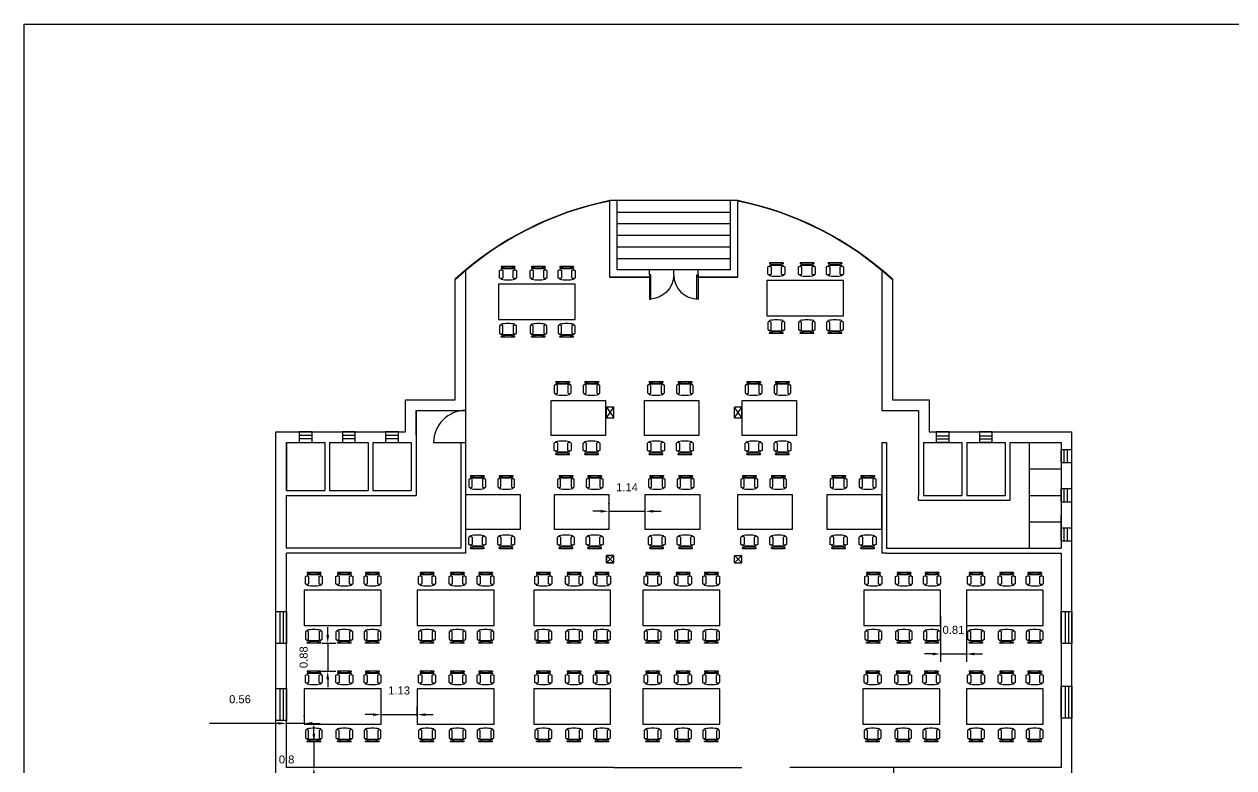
# Model space of a CAD drawing. Header units: millimetres. Extents: x 8996.5 to 9094.2, y 3476.8 to 3533.3.
# Drawn here: x 8996.48 to 9034.27, y 3510.11 to 3533.33 of the extents above; entities that cross this region are included whole.
import ezdxf

# ---------------------------------------------------------------- set-up
doc = ezdxf.new("R2010")
doc.units = ezdxf.units.MM
doc.layers.add('bulb', color=21, linetype='Continuous')
doc.styles.get("Standard").update_dxf_attribs({"font": 'arial.ttf'})
doc.dimstyles.new('ISO-25', dxfattribs={"dimtxt": 0.25, "dimasz": 0.25, "dimexe": 0.25, "dimexo": 0.25, "dimtad": 3, "dimtoh": 1, "dimdsep": 46, "dimtxsty": 'Standard', "dimcen": 2.5, "dimadec": 0, "dimazin": 0, "dimtfac": 1, "dimtmove": 0, "dimatfit": 3, "dimfxl": 1, "dimarcsym": 0})

# ---------------------------------------------------------------- blocks, each defined once
blk = doc.blocks.new('*U2')
for p, q in [((0, 0), (0, -6)), ((30, 0), (30, -6))]:
    blk.add_line(p, q)
blk.add_lwpolyline([(0, 0), (0, 30), (1.75, 30), (1.75, 0)], close=True)
blk.add_arc((0, 0), 30, 0, 90)
blk = doc.blocks.new('Chair - Desk')
at = {"linetype": 'Continuous'}
for p, q in [((-8.5, 0), (-8.5, -1)), ((-8.5, 0), (8.5, 0)), ((8.5, 0), (8.5, -1)), ((-10.5, -5), (-10.5, -14)), ((-8.5, -3), (-8.5, -4)), ((-8.5, -3), (8.5, -3)), ((-8.5, -15), (-8.5, -16)), ((-6.5, -14), (-6.5, -5)), ((-2, -3), (-2, -1.9355)), ((2, -1.9576), (2, -3)), ((6.5, -5), (6.5, -14)), ((8.5, -3), (8.5, -4)), ((8.5, -15), (8.5, -16)), ((10.5, -14), (10.5, -5))]:
    blk.add_line(p, q, dxfattribs=at)
for centre, radius, start, end in [((-8.5, -6.5), 2.5, 36.8699, 143.1301), ((-8.5, -12.5), 2.5, 216.8699, 323.1301), ((0, 34.625), 36.625, 256.5803, 283.4197), ((8.5, -6.5), 2.5, 36.8699, 143.1301), ((8.5, -12.5), 2.5, 216.8699, 323.1301), ((0, 19.625), 36.625, 256.5803, 283.4197)]:
    blk.add_arc(centre, radius, start, end, dxfattribs=at)
blk = doc.blocks.new('*D18')
at = {"layer": 'bulb', "color": 0, "lineweight": -2, "transparency": 16777216}
for p, q in [((9007.378, 3511.768), (9007.128, 3511.768)), ((9007.628, 3511.721), (9007.628, 3512.018)), ((9007.628, 3511.768), (9008.761, 3511.768)), ((9008.761, 3511.721), (9008.761, 3512.018)), ((9009.011, 3511.768), (9009.261, 3511.768))]:
    blk.add_line(p, q, dxfattribs=at)
at = {"layer": 'bulb', "color": 0, "transparency": 16777216}
for points in [[(9007.378, 3511.809), (9007.378, 3511.726), (9007.628, 3511.768)], [(9009.011, 3511.809), (9009.011, 3511.726), (9008.761, 3511.768)]]:
    blk.add_solid(points, dxfattribs=at)
at = {"layer": 'Defpoints', "color": 0, "transparency": 16777216}
for p in [(9008.761, 3511.768), (9007.628, 3511.471), (9008.761, 3511.471)]:
    blk.add_point(p, dxfattribs=at)
at = {"layer": 'bulb', "color": 0, "transparency": 16777216, "insert": (9008.194, 3512.521), "char_height": 0.25, "attachment_point": 5}
blk.add_mtext('1.13', dxfattribs=at)
blk = doc.blocks.new('*D19')
at = {"layer": 'bulb', "color": 0, "lineweight": -2, "transparency": 16777216}
for p, q in [((9005.963, 3514.25), (9005.963, 3514.5)), ((9005.78, 3514), (9006.213, 3514)), ((9005.963, 3514), (9005.963, 3513.123)), ((9005.78, 3513.123), (9006.213, 3513.123)), ((9005.963, 3512.873), (9005.963, 3512.623))]:
    blk.add_line(p, q, dxfattribs=at)
at = {"layer": 'bulb', "color": 0, "transparency": 16777216}
for points in [[(9005.922, 3514.25), (9006.005, 3514.25), (9005.963, 3514)], [(9005.922, 3512.873), (9006.005, 3512.873), (9005.963, 3513.123)]]:
    blk.add_solid(points, dxfattribs=at)
at = {"layer": 'Defpoints', "color": 0, "transparency": 16777216}
for p in [(9005.53, 3514), (9005.53, 3513.123), (9005.963, 3513.123)]:
    blk.add_point(p, dxfattribs=at)
at = {"layer": 'bulb', "color": 0, "transparency": 16777216, "insert": (9005.211, 3513.561), "char_height": 0.25, "attachment_point": 5, "rotation": 90}
blk.add_mtext('0.88', dxfattribs=at)
blk = doc.blocks.new('*D20')
at = {"layer": 'bulb', "color": 0, "lineweight": -2, "transparency": 16777216}
for p, q in [((9005.531, 3511.169), (9005.531, 3511.419)), ((9005.531, 3510.919), (9005.531, 3510.115)), ((9005.78, 3510.919), (9005.781, 3510.919)), ((9005.531, 3509.865), (9005.531, 3509.615)), ((9005.78, 3510.115), (9005.781, 3510.115)), ((9005.531, 3509.615), (9004.45, 3509.615))]:
    blk.add_line(p, q, dxfattribs=at)
at = {"layer": 'bulb', "color": 0, "transparency": 16777216}
for points in [[(9005.489, 3511.169), (9005.573, 3511.169), (9005.531, 3510.919)], [(9005.489, 3509.865), (9005.573, 3509.865), (9005.531, 3510.115)]]:
    blk.add_solid(points, dxfattribs=at)
at = {"layer": 'Defpoints', "color": 0, "transparency": 16777216}
for p in [(9005.53, 3510.919), (9005.53, 3510.115), (9005.531, 3510.115)]:
    blk.add_point(p, dxfattribs=at)
at = {"layer": 'bulb', "color": 0, "transparency": 16777216, "insert": (9004.678, 3510.367), "char_height": 0.25, "attachment_point": 5}
blk.add_mtext('0.8', dxfattribs=at)
blk = doc.blocks.new('*D21')
at = {"layer": 'bulb', "color": 0, "lineweight": -2, "transparency": 16777216}
for p, q in [((9004.672, 3511.721), (9004.672, 3511.745)), ((9005.228, 3511.721), (9005.228, 3511.745)), ((9004.422, 3511.495), (9002.272, 3511.495)), ((9005.228, 3511.495), (9004.672, 3511.495)), ((9005.478, 3511.495), (9005.728, 3511.495))]:
    blk.add_line(p, q, dxfattribs=at)
at = {"layer": 'bulb', "color": 0, "transparency": 16777216}
for points in [[(9004.422, 3511.537), (9004.422, 3511.453), (9004.672, 3511.495)], [(9005.478, 3511.537), (9005.478, 3511.453), (9005.228, 3511.495)]]:
    blk.add_solid(points, dxfattribs=at)
at = {"layer": 'Defpoints', "color": 0, "transparency": 16777216}
for p in [(9004.672, 3511.495), (9004.672, 3511.471), (9005.228, 3511.471)]:
    blk.add_point(p, dxfattribs=at)
at = {"layer": 'bulb', "color": 0, "transparency": 16777216, "insert": (9003.222, 3512.248), "char_height": 0.25, "attachment_point": 5}
blk.add_mtext('0.56', dxfattribs=at)
blk = doc.blocks.new('*D22')
at = {"layer": 'bulb', "color": 0, "lineweight": -2, "transparency": 16777216}
for p, q in [((9014.742, 3518.346), (9014.742, 3518.368)), ((9015.883, 3518.346), (9015.883, 3518.368)), ((9014.492, 3518.118), (9014.242, 3518.118)), ((9014.742, 3518.118), (9015.883, 3518.118)), ((9016.133, 3518.118), (9016.383, 3518.118))]:
    blk.add_line(p, q, dxfattribs=at)
at = {"layer": 'bulb', "color": 0, "transparency": 16777216}
for points in [[(9014.492, 3518.159), (9014.492, 3518.076), (9014.742, 3518.118)], [(9016.133, 3518.159), (9016.133, 3518.076), (9015.883, 3518.118)]]:
    blk.add_solid(points, dxfattribs=at)
at = {"layer": 'Defpoints', "color": 0, "transparency": 16777216}
for p in [(9014.742, 3518.096), (9015.883, 3518.118), (9015.883, 3518.096)]:
    blk.add_point(p, dxfattribs=at)
at = {"layer": 'bulb', "color": 0, "transparency": 16777216, "insert": (9015.312, 3518.868), "char_height": 0.25, "attachment_point": 5}
blk.add_mtext('1.14', dxfattribs=at)
blk = doc.blocks.new('*D26')
at = {"layer": 'bulb', "color": 0, "lineweight": -2, "transparency": 16777216}
for p, q in [((9025.105, 3514.852), (9025.105, 3513.412)), ((9025.914, 3514.852), (9025.914, 3513.412)), ((9024.855, 3513.662), (9024.605, 3513.662)), ((9025.105, 3513.662), (9025.914, 3513.662)), ((9026.164, 3513.662), (9026.414, 3513.662))]:
    blk.add_line(p, q, dxfattribs=at)
at = {"layer": 'bulb', "color": 0, "transparency": 16777216}
for points in [[(9024.855, 3513.703), (9024.855, 3513.62), (9025.105, 3513.662)], [(9026.164, 3513.703), (9026.164, 3513.62), (9025.914, 3513.662)]]:
    blk.add_solid(points, dxfattribs=at)
at = {"layer": 'Defpoints', "color": 0, "transparency": 16777216}
for p in [(9025.105, 3515.102), (9025.914, 3515.102), (9025.914, 3513.662)]:
    blk.add_point(p, dxfattribs=at)
at = {"layer": 'bulb', "color": 0, "transparency": 16777216, "insert": (9025.509, 3514.414), "char_height": 0.25, "attachment_point": 5}
blk.add_mtext('0.81', dxfattribs=at)

msp = doc.modelspace()

# ---------------------------------------------------------------- linework, layer by layer
for p, q in [((9014.772, 3525.426), (9014.772, 3527.817)), ((9015.002, 3525.656), (9015.002, 3527.817)), ((9018.542, 3525.656), (9018.542, 3527.817)), ((9018.772, 3525.426), (9018.772, 3527.817)), ((9009.942, 3521.595), (9009.942, 3525.364)), ((9010.272, 3521.265), (9010.272, 3525.637)), ((9014.772, 3525.426), (9016.054, 3525.426)), ((9016.054, 3525.426), (9014.772, 3525.426)), ((9016.01, 3525.656), (9015.002, 3525.656)), ((9016.768, 3525.426), (9016.776, 3525.426)), ((9016.776, 3525.426), (9016.768, 3525.426)), ((9017.489, 3525.426), (9018.772, 3525.426)), ((9018.772, 3525.426), (9017.489, 3525.426)), ((9018.542, 3525.656), (9017.534, 3525.656)), ((9022.075, 3525.32), (9019.675, 3525.32)), ((9019.675, 3525.32), (9019.675, 3524.22)), ((9022.075, 3524.22), (9022.075, 3525.32)), ((9023.272, 3525.637), (9023.272, 3521.265)), ((9023.602, 3525.364), (9023.602, 3521.595)), ((9013.693, 3525.207), (9011.293, 3525.207)), ((9011.293, 3525.207), (9011.293, 3524.107)), ((9013.693, 3524.107), (9013.693, 3525.207)), ((9019.675, 3524.22), (9022.075, 3524.22)), ((9011.293, 3524.107), (9013.693, 3524.107)), ((9008.392, 3520.595), (9008.392, 3521.595)), ((9008.392, 3521.595), (9009.942, 3521.595)), ((9012.942, 3521.581), (9014.642, 3521.581)), ((9012.942, 3520.481), (9012.942, 3521.581)), ((9014.642, 3521.581), (9014.642, 3520.481)), ((9015.857, 3521.581), (9017.557, 3521.581)), ((9015.857, 3520.481), (9015.857, 3521.581)), ((9017.557, 3521.581), (9017.557, 3520.481)), ((9018.906, 3521.581), (9020.606, 3521.581)), ((9018.906, 3520.481), (9018.906, 3521.581)), ((9020.606, 3521.581), (9020.606, 3520.481)), ((9023.602, 3521.595), (9024.752, 3521.595)), ((9024.752, 3521.595), (9024.752, 3520.595)), ((9008.722, 3521.265), (9008.722, 3518.615)), ((9008.722, 3520.495), (9008.722, 3521.265)), ((9008.722, 3521.265), (9010.272, 3521.265)), ((9010.272, 3521.265), (9010.272, 3521.495)), ((9010.272, 3520.265), (9010.272, 3521.265)), ((9023.272, 3521.265), (9024.422, 3521.265)), ((9024.422, 3521.265), (9024.422, 3520.265)), ((9004.342, 3488.865), (9004.342, 3520.595)), ((9004.342, 3520.595), (9008.392, 3520.595)), ((9014.642, 3520.481), (9012.942, 3520.481)), ((9017.557, 3520.481), (9015.857, 3520.481)), ((9020.606, 3520.481), (9018.906, 3520.481)), ((9024.752, 3520.595), (9029.202, 3520.595)), ((9029.202, 3488.865), (9029.202, 3520.595)), ((9004.672, 3518.765), (9004.672, 3520.265)), ((9004.672, 3520.265), (9004.672, 3518.765)), ((9004.672, 3520.265), (9005.872, 3520.265)), ((9005.872, 3520.265), (9005.872, 3518.765)), ((9006.022, 3520.265), (9006.022, 3518.765)), ((9006.022, 3520.265), (9007.222, 3520.265)), ((9007.222, 3520.265), (9007.222, 3518.765)), ((9007.372, 3520.265), (9007.372, 3518.765)), ((9007.372, 3520.265), (9008.572, 3520.265)), ((9008.572, 3520.265), (9008.572, 3518.765)), ((9009.272, 3520.265), (9010.272, 3520.265)), ((9010.122, 3520.265), (9010.272, 3520.265)), ((9010.122, 3520.265), (9010.122, 3516.965)), ((9010.272, 3516.815), (9010.272, 3520.265)), ((9023.272, 3520.265), (9023.272, 3516.815)), ((9023.272, 3520.265), (9023.422, 3520.265)), ((9023.422, 3520.265), (9023.422, 3517.265)), ((9024.422, 3520.265), (9024.422, 3518.615)), ((9024.572, 3520.265), (9024.572, 3518.615)), ((9024.572, 3520.265), (9024.652, 3520.265)), ((9024.652, 3520.265), (9025.772, 3520.265)), ((9025.772, 3520.265), (9025.772, 3518.615)), ((9025.922, 3520.265), (9027.122, 3520.265)), ((9025.922, 3520.265), (9025.922, 3518.615)), ((9027.122, 3520.265), (9027.122, 3518.615)), ((9027.272, 3520.265), (9028.872, 3520.265)), ((9027.272, 3520.265), (9027.272, 3518.615)), ((9027.272, 3520.265), (9027.872, 3520.265)), ((9027.872, 3520.265), (9027.872, 3516.965)), ((9028.872, 3520.265), (9028.872, 3516.965)), ((9027.872, 3519.44), (9028.872, 3519.44)), ((9004.672, 3518.765), (9005.872, 3518.765)), ((9004.672, 3516.965), (9004.672, 3518.615)), ((9004.672, 3517.265), (9004.672, 3518.615)), ((9004.672, 3518.615), (9008.722, 3518.615)), ((9006.022, 3518.765), (9007.222, 3518.765)), ((9007.372, 3518.765), (9008.572, 3518.765)), ((9010.274, 3518.646), (9011.974, 3518.646)), ((9010.274, 3517.546), (9010.274, 3518.646)), ((9011.974, 3518.646), (9011.974, 3517.546)), ((9013.042, 3518.646), (9014.742, 3518.646)), ((9013.042, 3517.546), (9013.042, 3518.646)), ((9014.742, 3518.646), (9014.742, 3517.546)), ((9015.883, 3518.646), (9017.583, 3518.646)), ((9015.883, 3517.546), (9015.883, 3518.646)), ((9017.583, 3518.646), (9017.583, 3517.546)), ((9018.772, 3518.646), (9020.472, 3518.646)), ((9018.772, 3517.546), (9018.772, 3518.646)), ((9020.472, 3518.646), (9020.472, 3517.546)), ((9021.566, 3518.646), (9023.266, 3518.646)), ((9021.566, 3517.546), (9021.566, 3518.646)), ((9023.266, 3518.646), (9023.266, 3517.546)), ((9024.422, 3518.465), (9024.422, 3518.615)), ((9024.572, 3518.615), (9025.772, 3518.615)), ((9024.652, 3518.615), (9025.772, 3518.615)), ((9025.922, 3518.615), (9027.122, 3518.615)), ((9025.922, 3518.615), (9027.122, 3518.615)), ((9027.272, 3518.615), (9027.272, 3518.465)), ((9027.872, 3518.615), (9028.872, 3518.615)), ((9024.422, 3518.465), (9027.272, 3518.465)), ((9027.872, 3517.79), (9028.872, 3517.79)), ((9011.974, 3517.546), (9010.274, 3517.546)), ((9014.742, 3517.546), (9013.042, 3517.546)), ((9017.583, 3517.546), (9015.883, 3517.546)), ((9020.472, 3517.546), (9018.772, 3517.546)), ((9023.266, 3517.546), (9021.566, 3517.546)), ((9023.272, 3517.265), (9023.272, 3516.815)), ((9023.422, 3517.265), (9023.422, 3516.965)), ((9010.122, 3516.965), (9004.672, 3516.965)), ((9004.672, 3510.115), (9004.672, 3516.815)), ((9010.272, 3516.815), (9004.672, 3516.815)), ((9014.672, 3516.505), (9014.672, 3516.735)), ((9014.902, 3516.735), (9014.672, 3516.735)), ((9014.902, 3516.505), (9014.902, 3516.735)), ((9023.422, 3516.815), (9023.272, 3516.815)), ((9023.422, 3516.965), (9028.872, 3516.965)), ((9023.422, 3516.815), (9028.872, 3516.815)), ((9028.872, 3516.815), (9028.872, 3510.115)), ((9014.902, 3516.505), (9014.672, 3516.505)), ((9007.628, 3515.652), (9005.228, 3515.652)), ((9005.228, 3515.652), (9005.228, 3514.552)), ((9007.628, 3514.552), (9007.628, 3515.652)), ((9011.161, 3515.652), (9008.761, 3515.652)), ((9008.761, 3515.652), (9008.761, 3514.552)), ((9011.161, 3514.552), (9011.161, 3515.652)), ((9014.8, 3515.652), (9012.4, 3515.652)), ((9012.4, 3515.652), (9012.4, 3514.552)), ((9014.8, 3514.552), (9014.8, 3515.652)), ((9018.21, 3515.652), (9015.81, 3515.652)), ((9015.81, 3515.652), (9015.81, 3514.552)), ((9018.21, 3514.552), (9018.21, 3515.652)), ((9025.105, 3515.652), (9022.705, 3515.652)), ((9022.705, 3515.652), (9022.705, 3514.552)), ((9025.105, 3514.552), (9025.105, 3515.652)), ((9028.314, 3515.652), (9025.914, 3515.652)), ((9025.914, 3515.652), (9025.914, 3514.552)), ((9028.314, 3514.552), (9028.314, 3515.652)), ((9005.228, 3514.552), (9007.628, 3514.552)), ((9008.761, 3514.552), (9011.161, 3514.552)), ((9012.4, 3514.552), (9014.8, 3514.552)), ((9015.81, 3514.552), (9018.21, 3514.552)), ((9022.705, 3514.552), (9025.105, 3514.552)), ((9025.914, 3514.552), (9028.314, 3514.552)), ((9007.628, 3512.571), (9005.228, 3512.571)), ((9005.228, 3512.571), (9005.228, 3511.471)), ((9007.628, 3511.471), (9007.628, 3512.571)), ((9011.161, 3512.571), (9008.761, 3512.571)), ((9008.761, 3512.571), (9008.761, 3511.471)), ((9011.161, 3511.471), (9011.161, 3512.571)), ((9014.8, 3512.571), (9012.4, 3512.571)), ((9012.4, 3512.571), (9012.4, 3511.471)), ((9014.8, 3511.471), (9014.8, 3512.571)), ((9018.21, 3512.571), (9015.81, 3512.571)), ((9015.81, 3512.571), (9015.81, 3511.471)), ((9018.21, 3511.471), (9018.21, 3512.571)), ((9025.083, 3512.571), (9022.683, 3512.571)), ((9022.683, 3512.571), (9022.683, 3511.471)), ((9025.083, 3511.471), (9025.083, 3512.571)), ((9028.314, 3512.571), (9025.914, 3512.571)), ((9025.914, 3512.571), (9025.914, 3511.471)), ((9028.314, 3511.471), (9028.314, 3512.571)), ((9005.228, 3511.471), (9007.628, 3511.471)), ((9008.761, 3511.471), (9011.161, 3511.471)), ((9012.4, 3511.471), (9014.8, 3511.471)), ((9015.81, 3511.471), (9018.21, 3511.471)), ((9022.683, 3511.471), (9025.083, 3511.471)), ((9025.914, 3511.471), (9028.314, 3511.471)), ((9014.902, 3510.115), (9004.672, 3510.115)), ((9014.902, 3510.115), (9018.902, 3510.115)), ((9023.642, 3510.115), (9020.402, 3510.115)), ((9028.872, 3510.115), (9023.642, 3510.115)), ((9023.642, 3509.885), (9023.642, 3510.115))]:
    msp.add_line(p, q)
at = {"color": 1}
for p, q in [((9014.672, 3521.035), (9014.672, 3521.365)), ((9014.902, 3521.365), (9014.672, 3521.365)), ((9014.672, 3521.365), (9014.902, 3521.035)), ((9014.672, 3521.035), (9014.902, 3521.365)), ((9014.902, 3521.035), (9014.902, 3521.365)), ((9018.672, 3521.035), (9018.672, 3521.365)), ((9018.902, 3521.365), (9018.672, 3521.365)), ((9018.672, 3521.035), (9018.902, 3521.365)), ((9018.902, 3521.035), (9018.672, 3521.365)), ((9018.902, 3521.035), (9018.902, 3521.365)), ((9014.672, 3521.035), (9014.902, 3521.035)), ((9018.672, 3521.035), (9018.902, 3521.035)), ((9014.672, 3516.735), (9014.672, 3516.505)), ((9014.672, 3516.735), (9014.902, 3516.735)), ((9014.672, 3516.735), (9014.902, 3516.505)), ((9014.902, 3516.735), (9014.672, 3516.505)), ((9014.902, 3516.505), (9014.902, 3516.735)), ((9014.902, 3516.505), (9014.902, 3516.735)), ((9018.672, 3516.735), (9018.902, 3516.735)), ((9018.672, 3516.505), (9018.672, 3516.735)), ((9018.672, 3516.735), (9018.902, 3516.505)), ((9018.902, 3516.735), (9018.672, 3516.505)), ((9018.902, 3516.505), (9018.902, 3516.735)), ((9014.672, 3516.505), (9014.902, 3516.505)), ((9018.672, 3516.505), (9018.902, 3516.505))]:
    msp.add_line(p, q, dxfattribs=at)
for centre, radius, start, end in [((9016.772, 3517.895), 10.121, 101.3972, 132.4413), ((9016.772, 3517.895), 10.109, 101.4109, 132.5035), ((9016.772, 3517.895), 10.121, 47.5587, 78.6028), ((9016.772, 3517.895), 10.109, 47.4965, 78.5891), ((9010.272, 3520.265), 1, 90, 180)]:
    msp.add_arc(centre, radius, start, end)
at = {"layer": 'bulb'}
msp.add_lwpolyline([(8996.482, 3533.326), (9094.185, 3533.326), (9094.185, 3476.77), (8996.482, 3476.77)], close=True, dxfattribs=at)
at = {"layer": 'Defpoints', "ltscale": 0.01}
for p, q in [((9018.772, 3527.817), (9014.772, 3527.817)), ((9015.002, 3527.453), (9018.542, 3527.453)), ((9018.542, 3527.089), (9015.002, 3527.089)), ((9018.542, 3526.725), (9015.002, 3526.725)), ((9018.542, 3526.361), (9015.002, 3526.361)), ((9018.542, 3525.997), (9015.002, 3525.997)), ((9018.542, 3525.656), (9015.002, 3525.656))]:
    msp.add_line(p, q, dxfattribs=at)
at = {"layer": 'Defpoints'}
for p, q in [((9005.072, 3520.595), (9005.472, 3520.595)), ((9005.072, 3520.495), (9005.472, 3520.495)), ((9006.422, 3520.595), (9006.822, 3520.595)), ((9006.422, 3520.495), (9006.822, 3520.495)), ((9007.772, 3520.595), (9008.172, 3520.595)), ((9007.772, 3520.495), (9008.172, 3520.495)), ((9025.372, 3520.465), (9024.972, 3520.465)), ((9026.722, 3520.465), (9026.322, 3520.465)), ((9005.072, 3520.395), (9005.472, 3520.395)), ((9006.422, 3520.395), (9006.822, 3520.395)), ((9007.772, 3520.395), (9008.172, 3520.395)), ((9025.372, 3520.365), (9024.972, 3520.365)), ((9025.372, 3520.265), (9024.972, 3520.265)), ((9026.722, 3520.365), (9026.322, 3520.365)), ((9026.722, 3520.265), (9026.322, 3520.265)), ((9028.872, 3519.64), (9028.872, 3520.04)), ((9028.972, 3519.64), (9028.972, 3520.04)), ((9029.072, 3519.64), (9029.072, 3520.04)), ((9028.872, 3518.415), (9028.872, 3518.815)), ((9028.972, 3518.415), (9028.972, 3518.815)), ((9029.072, 3518.415), (9029.072, 3518.815)), ((9028.872, 3517.59), (9028.872, 3517.99)), ((9028.872, 3517.19), (9028.872, 3517.59)), ((9028.972, 3517.19), (9028.972, 3517.59)), ((9029.072, 3517.19), (9029.072, 3517.59)), ((9004.472, 3514.993), (9004.472, 3513.993)), ((9004.572, 3514.993), (9004.572, 3513.993)), ((9029.002, 3514.986), (9029.002, 3513.986)), ((9029.102, 3514.986), (9029.102, 3513.986)), ((9004.472, 3512.585), (9004.472, 3511.585)), ((9004.572, 3512.585), (9004.572, 3511.585)), ((9029.002, 3512.656), (9029.002, 3511.656)), ((9029.102, 3512.656), (9029.102, 3511.656))]:
    msp.add_line(p, q, dxfattribs=at)
for points in [[(9005.072, 3520.265), (9005.472, 3520.265), (9005.472, 3520.595), (9005.072, 3520.595)], [(9006.422, 3520.265), (9006.822, 3520.265), (9006.822, 3520.595), (9006.422, 3520.595)], [(9007.772, 3520.265), (9008.172, 3520.265), (9008.172, 3520.595), (9007.772, 3520.595)], [(9025.372, 3520.595), (9024.972, 3520.595), (9024.972, 3520.265), (9025.372, 3520.265)], [(9026.722, 3520.595), (9026.322, 3520.595), (9026.322, 3520.265), (9026.722, 3520.265)], [(9029.202, 3519.64), (9029.202, 3520.04), (9028.872, 3520.04), (9028.872, 3519.64)], [(9029.202, 3518.415), (9029.202, 3518.815), (9028.872, 3518.815), (9028.872, 3518.415)], [(9029.202, 3517.19), (9029.202, 3517.59), (9028.872, 3517.59), (9028.872, 3517.19)], [(9004.342, 3514.993), (9004.672, 3514.993), (9004.672, 3513.993), (9004.342, 3513.993)], [(9028.872, 3514.986), (9029.202, 3514.986), (9029.202, 3513.986), (9028.872, 3513.986)], [(9004.342, 3512.585), (9004.672, 3512.585), (9004.672, 3511.585), (9004.342, 3511.585)], [(9028.872, 3512.656), (9029.202, 3512.656), (9029.202, 3511.656), (9028.872, 3511.656)]]:
    msp.add_lwpolyline(points, close=True, dxfattribs=at)

# ---------------------------------------------------------------- block references
at = {"yscale": 0.0251082784524486, "zscale": 0.0251082784524486}
for p, xscale in [((9011.594, 3525.758), -0.0251082784524486), ((9012.547, 3525.758), -0.0251082784524486), ((9013.425, 3525.758), -0.0251082784524486), ((9019.977, 3525.872), -0.0251082784524486), ((9020.93, 3525.872), -0.0251082784524486), ((9021.807, 3525.872), -0.0251082784524486), ((9013.301, 3522.168), 0.0251082784524486), ((9014.204, 3522.168), 0.0251082784524486), ((9016.217, 3522.168), 0.0251082784524486), ((9017.119, 3522.168), 0.0251082784524486), ((9019.265, 3522.168), 0.0251082784524486), ((9020.168, 3522.168), 0.0251082784524486), ((9010.634, 3519.233), 0.0251082784524486), ((9011.537, 3519.233), 0.0251082784524486), ((9013.402, 3519.233), 0.0251082784524486), ((9014.304, 3519.233), 0.0251082784524486), ((9016.242, 3519.233), 0.0251082784524486), ((9017.145, 3519.233), 0.0251082784524486), ((9019.132, 3519.233), 0.0251082784524486), ((9020.035, 3519.233), 0.0251082784524486), ((9021.926, 3519.233), 0.0251082784524486), ((9022.829, 3519.233), 0.0251082784524486), ((9005.53, 3516.204), -0.0251082784524486), ((9006.483, 3516.204), -0.0251082784524486), ((9007.36, 3516.204), -0.0251082784524486), ((9009.063, 3516.204), -0.0251082784524486), ((9010.016, 3516.204), -0.0251082784524486), ((9010.893, 3516.204), -0.0251082784524486), ((9012.701, 3516.204), -0.0251082784524486), ((9013.654, 3516.204), -0.0251082784524486), ((9014.532, 3516.204), -0.0251082784524486), ((9016.112, 3516.204), -0.0251082784524486), ((9017.064, 3516.204), -0.0251082784524486), ((9017.942, 3516.204), -0.0251082784524486), ((9023.007, 3516.204), -0.0251082784524486), ((9023.959, 3516.204), -0.0251082784524486), ((9024.837, 3516.204), -0.0251082784524486), ((9026.215, 3516.204), -0.0251082784524486), ((9027.168, 3516.204), -0.0251082784524486), ((9028.046, 3516.204), -0.0251082784524486), ((9005.53, 3513.123), -0.0251082784524486), ((9006.483, 3513.123), -0.0251082784524486), ((9007.36, 3513.123), -0.0251082784524486), ((9009.063, 3513.123), -0.0251082784524486), ((9010.016, 3513.123), -0.0251082784524486), ((9010.893, 3513.123), -0.0251082784524486), ((9012.701, 3513.123), -0.0251082784524486), ((9013.654, 3513.123), -0.0251082784524486), ((9014.532, 3513.123), -0.0251082784524486), ((9016.112, 3513.123), -0.0251082784524486), ((9017.064, 3513.123), -0.0251082784524486), ((9017.942, 3513.123), -0.0251082784524486), ((9022.985, 3513.123), -0.0251082784524486), ((9023.937, 3513.123), -0.0251082784524486), ((9024.815, 3513.123), -0.0251082784524486), ((9026.215, 3513.123), -0.0251082784524486), ((9027.168, 3513.123), -0.0251082784524486), ((9028.046, 3513.123), -0.0251082784524486)]:
    msp.add_blockref('Chair - Desk', p, dxfattribs=dict(at, xscale=xscale))
for name, p, xscale, yscale, zscale, rotation in [('*U2', (9016.01, 3525.503), -0.0254, 0.0254, 0.0254, 180), ('*U2', (9017.534, 3525.503), 0.0254, 0.0254, 0.0254, 179.9999999999962), ('Chair - Desk', (9011.594, 3523.555), 0.0251082784524486, 0.0251082784524486, 0.0251082784524486, 180), ('Chair - Desk', (9012.547, 3523.555), 0.0251082784524486, 0.0251082784524486, 0.0251082784524486, 180), ('Chair - Desk', (9013.425, 3523.555), 0.0251082784524486, 0.0251082784524486, 0.0251082784524486, 180), ('Chair - Desk', (9019.977, 3523.668), 0.0251082784524486, 0.0251082784524486, 0.0251082784524486, 180), ('Chair - Desk', (9020.93, 3523.668), 0.0251082784524486, 0.0251082784524486, 0.0251082784524486, 180), ('Chair - Desk', (9021.807, 3523.668), 0.0251082784524486, 0.0251082784524486, 0.0251082784524486, 180), ('Chair - Desk', (9013.301, 3519.894), -0.0251082784524486, 0.0251082784524486, 0.0251082784524486, 180), ('Chair - Desk', (9014.204, 3519.894), -0.0251082784524486, 0.0251082784524486, 0.0251082784524486, 180), ('Chair - Desk', (9016.217, 3519.894), -0.0251082784524486, 0.0251082784524486, 0.0251082784524486, 180), ('Chair - Desk', (9017.119, 3519.894), -0.0251082784524486, 0.0251082784524486, 0.0251082784524486, 180), ('Chair - Desk', (9019.265, 3519.894), -0.0251082784524486, 0.0251082784524486, 0.0251082784524486, 180), ('Chair - Desk', (9020.168, 3519.894), -0.0251082784524486, 0.0251082784524486, 0.0251082784524486, 180), ('Chair - Desk', (9010.634, 3516.959), -0.0251082784524486, 0.0251082784524486, 0.0251082784524486, 180), ('Chair - Desk', (9011.537, 3516.959), -0.0251082784524486, 0.0251082784524486, 0.0251082784524486, 180), ('Chair - Desk', (9013.402, 3516.959), -0.0251082784524486, 0.0251082784524486, 0.0251082784524486, 180), ('Chair - Desk', (9014.304, 3516.959), -0.0251082784524486, 0.0251082784524486, 0.0251082784524486, 180), ('Chair - Desk', (9016.242, 3516.959), -0.0251082784524486, 0.0251082784524486, 0.0251082784524486, 180), ('Chair - Desk', (9017.145, 3516.959), -0.0251082784524486, 0.0251082784524486, 0.0251082784524486, 180), ('Chair - Desk', (9019.132, 3516.959), -0.0251082784524486, 0.0251082784524486, 0.0251082784524486, 180), ('Chair - Desk', (9020.035, 3516.959), -0.0251082784524486, 0.0251082784524486, 0.0251082784524486, 180), ('Chair - Desk', (9021.926, 3516.959), -0.0251082784524486, 0.0251082784524486, 0.0251082784524486, 180), ('Chair - Desk', (9022.829, 3516.959), -0.0251082784524486, 0.0251082784524486, 0.0251082784524486, 180), ('Chair - Desk', (9005.53, 3514), 0.0251082784524486, 0.0251082784524486, 0.0251082784524486, 180), ('Chair - Desk', (9006.483, 3514), 0.0251082784524486, 0.0251082784524486, 0.0251082784524486, 180), ('Chair - Desk', (9007.36, 3514), 0.0251082784524486, 0.0251082784524486, 0.0251082784524486, 180), ('Chair - Desk', (9009.063, 3514), 0.0251082784524486, 0.0251082784524486, 0.0251082784524486, 180), ('Chair - Desk', (9010.016, 3514), 0.0251082784524486, 0.0251082784524486, 0.0251082784524486, 180), ('Chair - Desk', (9010.893, 3514), 0.0251082784524486, 0.0251082784524486, 0.0251082784524486, 180), ('Chair - Desk', (9012.701, 3514), 0.0251082784524486, 0.0251082784524486, 0.0251082784524486, 180), ('Chair - Desk', (9013.654, 3514), 0.0251082784524486, 0.0251082784524486, 0.0251082784524486, 180), ('Chair - Desk', (9014.532, 3514), 0.0251082784524486, 0.0251082784524486, 0.0251082784524486, 180), ('Chair - Desk', (9016.112, 3514), 0.0251082784524486, 0.0251082784524486, 0.0251082784524486, 180), ('Chair - Desk', (9017.064, 3514), 0.0251082784524486, 0.0251082784524486, 0.0251082784524486, 180), ('Chair - Desk', (9017.942, 3514), 0.0251082784524486, 0.0251082784524486, 0.0251082784524486, 180), ('Chair - Desk', (9023.007, 3514), 0.0251082784524486, 0.0251082784524486, 0.0251082784524486, 180), ('Chair - Desk', (9023.959, 3514), 0.0251082784524486, 0.0251082784524486, 0.0251082784524486, 180), ('Chair - Desk', (9024.837, 3514), 0.0251082784524486, 0.0251082784524486, 0.0251082784524486, 180), ('Chair - Desk', (9026.215, 3514), 0.0251082784524486, 0.0251082784524486, 0.0251082784524486, 180), ('Chair - Desk', (9027.168, 3514), 0.0251082784524486, 0.0251082784524486, 0.0251082784524486, 180), ('Chair - Desk', (9028.046, 3514), 0.0251082784524486, 0.0251082784524486, 0.0251082784524486, 180), ('Chair - Desk', (9005.53, 3510.919), 0.0251082784524486, 0.0251082784524486, 0.0251082784524486, 180), ('Chair - Desk', (9006.483, 3510.919), 0.0251082784524486, 0.0251082784524486, 0.0251082784524486, 180), ('Chair - Desk', (9007.36, 3510.919), 0.0251082784524486, 0.0251082784524486, 0.0251082784524486, 180), ('Chair - Desk', (9009.063, 3510.919), 0.0251082784524486, 0.0251082784524486, 0.0251082784524486, 180), ('Chair - Desk', (9010.016, 3510.919), 0.0251082784524486, 0.0251082784524486, 0.0251082784524486, 180), ('Chair - Desk', (9010.893, 3510.919), 0.0251082784524486, 0.0251082784524486, 0.0251082784524486, 180), ('Chair - Desk', (9012.701, 3510.919), 0.0251082784524486, 0.0251082784524486, 0.0251082784524486, 180), ('Chair - Desk', (9013.654, 3510.919), 0.0251082784524486, 0.0251082784524486, 0.0251082784524486, 180), ('Chair - Desk', (9014.532, 3510.919), 0.0251082784524486, 0.0251082784524486, 0.0251082784524486, 180), ('Chair - Desk', (9016.112, 3510.919), 0.0251082784524486, 0.0251082784524486, 0.0251082784524486, 180), ('Chair - Desk', (9017.064, 3510.919), 0.0251082784524486, 0.0251082784524486, 0.0251082784524486, 180), ('Chair - Desk', (9017.942, 3510.919), 0.0251082784524486, 0.0251082784524486, 0.0251082784524486, 180), ('Chair - Desk', (9022.985, 3510.919), 0.0251082784524486, 0.0251082784524486, 0.0251082784524486, 180), ('Chair - Desk', (9023.937, 3510.919), 0.0251082784524486, 0.0251082784524486, 0.0251082784524486, 180), ('Chair - Desk', (9024.815, 3510.919), 0.0251082784524486, 0.0251082784524486, 0.0251082784524486, 180), ('Chair - Desk', (9026.215, 3510.919), 0.0251082784524486, 0.0251082784524486, 0.0251082784524486, 180), ('Chair - Desk', (9027.168, 3510.919), 0.0251082784524486, 0.0251082784524486, 0.0251082784524486, 180), ('Chair - Desk', (9028.046, 3510.919), 0.0251082784524486, 0.0251082784524486, 0.0251082784524486, 180)]:
    msp.add_blockref(name, p, dxfattribs=dict(xscale=xscale, yscale=yscale, zscale=zscale, rotation=rotation))

# ---------------------------------------------------------------- dimensions: what is measured, and where the dimension line sits
at = {"layer": 'bulb'}
for base, p1, p2, picture, middle in [((9015.883, 3518.118), (9014.742, 3518.096), (9015.883, 3518.096), '*D22', (9015.312, 3518.118)), ((9025.914, 3513.662), (9025.105, 3515.102), (9025.914, 3515.102), '*D26', (9025.509, 3513.662)), ((9008.761, 3511.768), (9007.628, 3511.471), (9008.761, 3511.471), '*D18', (9008.194, 3511.768))]:
    dim = msp.add_linear_dim(base=base, p1=p1, p2=p2, dimstyle='ISO-25', dxfattribs=at)
    dim.commit()
    dim.dimension.update_dxf_attribs({"geometry": picture, "text_midpoint": middle, "dimtype": 160})
dim = msp.add_linear_dim(base=(9005.963, 3513.123), p1=(9005.53, 3514), p2=(9005.53, 3513.123), angle=90, dimstyle='ISO-25', dxfattribs=at)
dim.commit()
dim.dimension.update_dxf_attribs({"geometry": '*D19', "text_midpoint": (9005.963, 3513.561), "dimtype": 160})
dim = msp.add_linear_dim(base=(9004.672, 3511.495), p1=(9005.228, 3511.471), p2=(9004.672, 3511.471), dimstyle='ISO-25', dxfattribs=at)
dim.commit()
dim.dimension.update_dxf_attribs({"geometry": '*D21', "text_midpoint": (9003.222, 3512.248)})
dim = msp.add_linear_dim(base=(9005.531, 3510.115), p1=(9005.53, 3510.919), p2=(9005.53, 3510.115), angle=90, dimstyle='ISO-25', dxfattribs=at)
dim.commit()
dim.dimension.update_dxf_attribs({"geometry": '*D20', "text_midpoint": (9004.678, 3510.367)})

doc.saveas('drawing.dxf')
